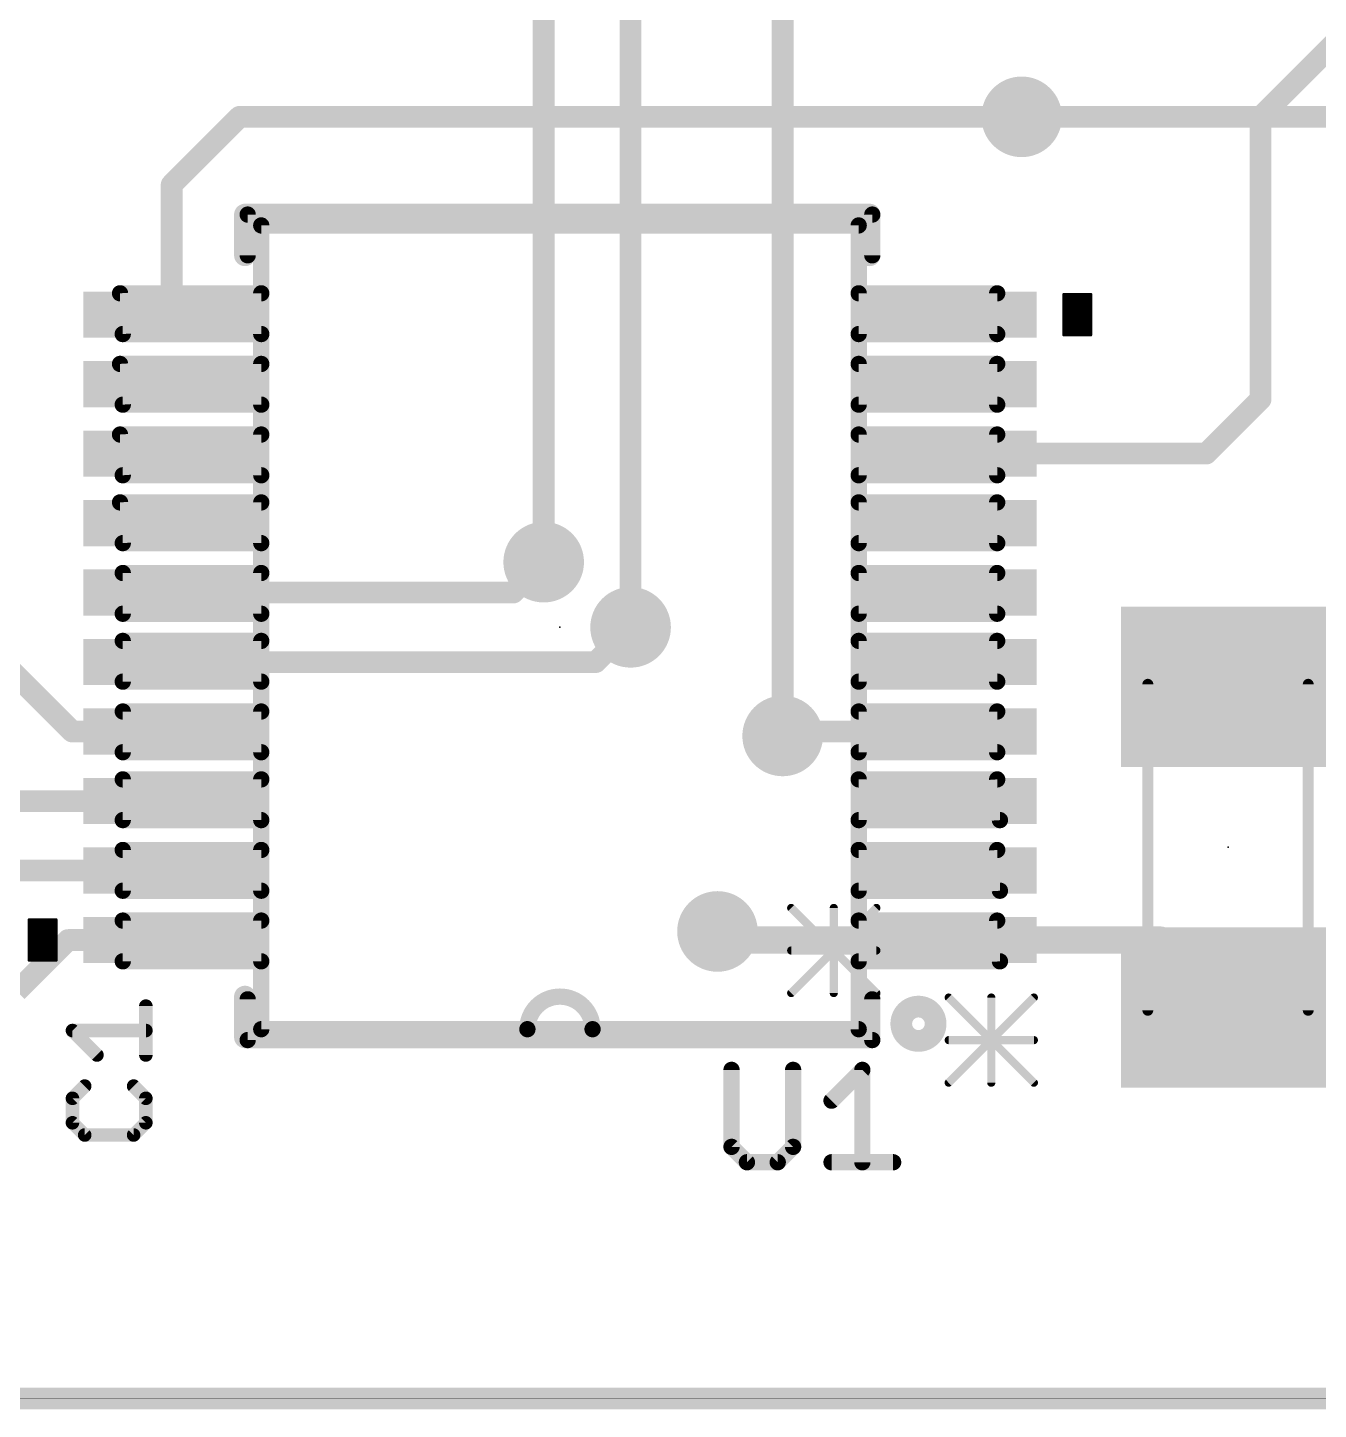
# Model space of a CAD drawing. Extents: x -1.2 to 42.7, y -0.2 to 19.4.
# Drawn here: x 12.24 to 24.31, y -0.1 to 12.82 of the extents above; entities that cross this region are included whole.
import ezdxf

# ---------------------------------------------------------------- set-up
doc = ezdxf.new("R2010")
doc.units = 0
for name, color, linetype in [('1', 12, 'CONTINUOUS'), ('121', 40, 'CONTINUOUS'), ('16', 132, 'CONTINUOUS'), ('18', 122, 'CONTINUOUS'), ('20', 53, 'CONTINUOUS'), ('21', 251, 'CONTINUOUS'), ('23', 53, 'CONTINUOUS'), ('51', 251, 'CONTINUOUS')]:
    doc.layers.add(name, color=color, linetype=linetype)

# ---------------------------------------------------------------- blocks, each defined once
blk = doc.blocks.new('RECT')
blk.add_solid([(-0.5, -0.5), (0.5, -0.5), (-0.5, 0.5), (0.5, 0.5)])
blk = doc.blocks.new('ROUNDV')
at = {"const_width": 0.5}
blk.add_lwpolyline([(0, -0.25, 1), (0, 0.25, 1), (0, -0.25)], format="xyb", dxfattribs=at)

msp = doc.modelspace()

# ---------------------------------------------------------------- linework, layer by layer
at = {"layer": '1'}
for points, const_width in [([(23.7744, 11.9888), (24.4608, 12.6752)], 0.2032), ([(13.589, 11.3538), (14.224, 11.9888)], 0.2032), ([(14.224, 11.9888), (21.5392, 11.9888)], 0.2032), ([(23.7744, 9.3472), (23.7744, 11.9888)], 0.2032), ([(13.589, 10.1386), (13.589, 11.3538)], 0.2032), ([(23.2658, 8.8386), (23.7744, 9.3472)], 0.2032), ([(20.8528, 8.8392), (20.8534, 8.8386)], 0.254), ([(20.8534, 8.8386), (23.2658, 8.8386)], 0.2032), ([(16.7842, 7.5386), (17.0688, 7.8232)], 0.2032), ([(13.589, 7.5386), (16.7842, 7.5386)], 0.2032), ([(17.5566, 6.8886), (17.8816, 7.2136)], 0.2032), ([(13.589, 6.8886), (17.5566, 6.8886)], 0.2032), ([(12.089, 6.8086), (12.659, 6.2386)], 0.2032), ([(13.589, 6.2386), (12.659, 6.2386)], 0.2032), ([(19.345, 6.2386), (19.304, 6.1976)], 0.2032), ([(20.8534, 6.2386), (19.345, 6.2386)], 0.2032), ([(13.589, 5.5886), (9.9562, 5.5886)], 0.2032), ([(13.589, 4.9386), (9.9966, 4.9386)], 0.2032), ([(18.7746, 4.2886), (18.6944, 4.3688)], 0.254), ([(20.8534, 4.2886), (18.7746, 4.2886)], 0.254), ([(20.8534, 4.2886), (22.8372, 4.2886)], 0.254), ([(12.1398, 3.8086), (12.6198, 4.2886)], 0.2032), ([(13.589, 4.2886), (12.6198, 4.2886)], 0.2032), ([(22.8372, 4.2886), (23.4696, 3.6562)], 0.2032), ([(42.5704, 0), (0, 0)], 0.2032)]:
    msp.add_lwpolyline(points, dxfattribs=dict(at, const_width=const_width))
for points, const_width in [([(14.224, 12.0396, 1), (14.224, 11.938)], 0.1016), ([(14.2599, 11.9529, 1), (14.1881, 12.0247)], 0.1016), ([(21.5392, 11.938, 1), (21.5392, 12.0396)], 0.1016), ([(23.8252, 11.9888, 1), (23.7236, 11.9888)], 0.1016), ([(23.7385, 12.0247, 1), (23.8103, 11.9529)], 0.1016), ([(13.6398, 11.3538, 1), (13.5382, 11.3538)], 0.1016), ([(13.5531, 11.3897, 1), (13.6249, 11.3179)], 0.1016), ([(13.5382, 10.1386, 1), (13.6398, 10.1386)], 0.1016), ([(23.8103, 9.3113, 1), (23.7385, 9.3831)], 0.1016), ([(23.7236, 9.3472, 1), (23.8252, 9.3472)], 0.1016), ([(20.8977, 8.8841, 1), (20.8079, 8.7943)], 0.127), ([(20.8085, 8.7937, 1), (20.8983, 8.8835)], 0.127), ([(20.8534, 8.8894, 1), (20.8534, 8.7878)], 0.1016), ([(23.2299, 8.8745, 1), (23.3017, 8.8027)], 0.1016), ([(23.2658, 8.7878, 1), (23.2658, 8.8894)], 0.1016), ([(17.1047, 7.7873, 1), (17.0329, 7.8591)], 0.1016), ([(13.589, 7.5894, 1), (13.589, 7.4878)], 0.1016), ([(16.7842, 7.4878, 1), (16.7842, 7.5894)], 0.1016), ([(16.7483, 7.5745, 1), (16.8201, 7.5027)], 0.1016), ([(17.9175, 7.1777, 1), (17.8457, 7.2495)], 0.1016), ([(13.589, 6.9394, 1), (13.589, 6.8378)], 0.1016), ([(17.5566, 6.8378, 1), (17.5566, 6.9394)], 0.1016), ([(17.5207, 6.9245, 1), (17.5925, 6.8527)], 0.1016), ([(12.659, 6.2894, 1), (12.659, 6.1878)], 0.1016), ([(13.589, 6.1878, 1), (13.589, 6.2894)], 0.1016), ([(19.345, 6.2894, 1), (19.345, 6.1878)], 0.1016), ([(19.3809, 6.2027, 1), (19.3091, 6.2745)], 0.1016), ([(20.8534, 6.1878, 1), (20.8534, 6.2894)], 0.1016), ([(12.6231, 6.2027, 1), (12.6949, 6.2745)], 0.1016), ([(19.2681, 6.2335, 1), (19.3399, 6.1617)], 0.1016), ([(13.589, 5.5378, 1), (13.589, 5.6394)], 0.1016), ([(13.589, 4.8878, 1), (13.589, 4.9894)], 0.1016), ([(18.7393, 4.4137, 1), (18.6495, 4.3239)], 0.127), ([(18.7746, 4.3521, 1), (18.7746, 4.2251)], 0.127), ([(18.7297, 4.2437, 1), (18.8195, 4.3335)], 0.127), ([(20.8534, 4.3521, 1), (20.8534, 4.2251)], 0.127), ([(20.8534, 4.2251, 1), (20.8534, 4.3521)], 0.127), ([(22.8372, 4.2251, 1), (22.8372, 4.3521)], 0.127), ([(12.6198, 4.3394, 1), (12.6198, 4.2378)], 0.1016), ([(12.6557, 4.2527, 1), (12.5839, 4.3245)], 0.1016), ([(13.589, 4.2378, 1), (13.589, 4.3394)], 0.1016), ([(22.8731, 4.3245, 1), (22.8013, 4.2527)], 0.1016), ([(23.4337, 3.6203, 1), (23.5055, 3.6921)], 0.1016)]:
    msp.add_lwpolyline(points, format="xyb", dxfattribs=dict(at, const_width=const_width))
at = {"layer": '121'}
for points, const_width in [([(20.1168, 11.0744), (14.2748, 11.0744)], 0.2032), ([(14.2748, 11.0744), (14.2748, 10.6934)], 0.2032), ([(20.1168, 10.6934), (20.1168, 11.0744)], 0.2032), ([(14.2748, 3.7592), (14.2748, 3.3782)], 0.2032), ([(20.1168, 3.3782), (20.1168, 3.7592)], 0.2032), ([(13.3477, 3.2131), (13.3477, 3.6707)], 0.127), ([(12.8901, 3.2131), (12.6613, 3.4419)], 0.127), ([(12.6613, 3.4419), (13.3477, 3.4419)], 0.127), ([(14.2748, 3.3782), (20.1168, 3.3782)], 0.2032), ([(18.8257, 3.0741), (18.8257, 2.3539)], 0.1524), ([(19.4019, 2.3539), (19.4019, 3.0741)], 0.1524), ([(19.7612, 2.786), (20.0493, 3.0741)], 0.1524), ([(20.0493, 3.0741), (20.0493, 2.2098)], 0.1524), ([(12.7757, 2.9223), (12.6613, 2.8079)], 0.127), ([(13.3477, 2.8079), (13.2333, 2.9223)], 0.127), ([(12.6613, 2.8079), (12.6613, 2.5791)], 0.127), ([(13.3477, 2.5791), (13.3477, 2.8079)], 0.127), ([(12.6613, 2.5791), (12.7757, 2.4647)], 0.127), ([(13.2333, 2.4647), (13.3477, 2.5791)], 0.127), ([(12.7757, 2.4647), (13.2333, 2.4647)], 0.127), ([(18.8257, 2.3539), (18.9697, 2.2098)], 0.1524), ([(19.2579, 2.2098), (19.4019, 2.3539)], 0.1524), ([(18.9697, 2.2098), (19.2579, 2.2098)], 0.1524), ([(19.7612, 2.2098), (20.3374, 2.2098)], 0.1524)]:
    msp.add_lwpolyline(points, dxfattribs=dict(at, const_width=const_width))
for points, const_width in [([(14.2748, 11.1252, 1), (14.2748, 11.0236)], 0.1016), ([(14.3256, 11.0744, 1), (14.224, 11.0744)], 0.1016), ([(20.1676, 11.0744, 1), (20.066, 11.0744)], 0.1016), ([(20.1168, 11.0236, 1), (20.1168, 11.1252)], 0.1016), ([(14.224, 10.6934, 1), (14.3256, 10.6934)], 0.1016), ([(20.066, 10.6934, 1), (20.1676, 10.6934)], 0.1016), ([(14.3256, 3.7592, 1), (14.224, 3.7592)], 0.1016), ([(20.1676, 3.7592, 1), (20.066, 3.7592)], 0.1016), ([(20.574, 3.3446, 1), (20.574, 3.6658, 1), (20.574, 3.3446)], 0.2032), ([(13.3795, 3.6707, 1), (13.316, 3.6707)], 0.0635), ([(12.6613, 3.4736, 1), (12.6613, 3.4101)], 0.0635), ([(12.6838, 3.4643, 1), (12.6389, 3.4194)], 0.0635), ([(13.3477, 3.4101, 1), (13.3477, 3.4736)], 0.0635), ([(14.2748, 3.429, 1), (14.2748, 3.3274)], 0.1016), ([(14.224, 3.3782, 1), (14.3256, 3.3782)], 0.1016), ([(20.066, 3.3782, 1), (20.1676, 3.3782)], 0.1016), ([(20.1168, 3.3274, 1), (20.1168, 3.429)], 0.1016), ([(12.8677, 3.1906, 1), (12.9126, 3.2356)], 0.0635), ([(13.316, 3.2131, 1), (13.3795, 3.2131)], 0.0635), ([(18.8638, 3.0741, 1), (18.7876, 3.0741)], 0.0762), ([(19.44, 3.0741, 1), (19.3638, 3.0741)], 0.0762), ([(20.0874, 3.0741, 1), (20.0112, 3.0741)], 0.0762), ([(20.0763, 3.0472, 1), (20.0224, 3.1011)], 0.0762), ([(12.7982, 2.8998, 1), (12.7533, 2.9447)], 0.0635), ([(13.2558, 2.9447, 1), (13.2109, 2.8998)], 0.0635), ([(12.6931, 2.8079, 1), (12.6296, 2.8079)], 0.0635), ([(12.6389, 2.8303, 1), (12.6838, 2.7854)], 0.0635), ([(13.3795, 2.8079, 1), (13.316, 2.8079)], 0.0635), ([(13.3252, 2.7854, 1), (13.3702, 2.8303)], 0.0635), ([(19.7343, 2.813, 1), (19.7881, 2.7591)], 0.0762), ([(12.6296, 2.5791, 1), (12.6931, 2.5791)], 0.0635), ([(12.6838, 2.6015, 1), (12.6389, 2.5566)], 0.0635), ([(13.316, 2.5791, 1), (13.3795, 2.5791)], 0.0635), ([(13.3702, 2.5566, 1), (13.3252, 2.6015)], 0.0635), ([(12.7757, 2.4964, 1), (12.7757, 2.4329)], 0.0635), ([(12.7533, 2.4422, 1), (12.7982, 2.4871)], 0.0635), ([(13.2109, 2.4871, 1), (13.2558, 2.4422)], 0.0635), ([(13.2333, 2.4329, 1), (13.2333, 2.4964)], 0.0635), ([(18.8526, 2.3808, 1), (18.7987, 2.3269)], 0.0762), ([(18.7876, 2.3539, 1), (18.8638, 2.3539)], 0.0762), ([(19.3638, 2.3539, 1), (19.44, 2.3539)], 0.0762), ([(19.4288, 2.3269, 1), (19.375, 2.3808)], 0.0762), ([(18.9697, 2.2479, 1), (18.9697, 2.1717)], 0.0762), ([(18.9428, 2.1829, 1), (18.9967, 2.2367)], 0.0762), ([(19.2309, 2.2367, 1), (19.2848, 2.1829)], 0.0762), ([(19.2579, 2.1717, 1), (19.2579, 2.2479)], 0.0762), ([(19.7612, 2.2479, 1), (19.7612, 2.1717)], 0.0762), ([(20.0112, 2.2098, 1), (20.0874, 2.2098)], 0.0762), ([(20.3374, 2.1717, 1), (20.3374, 2.2479)], 0.0762)]:
    msp.add_lwpolyline(points, format="xyb", dxfattribs=dict(at, const_width=const_width))
at = {"layer": '16', "const_width": 0.2032}
for points in [[(17.0688, 7.8232), (17.0688, 15.6464)], [(17.8816, 7.2136), (17.8816, 13.9192)], [(19.304, 6.1976), (19.304, 13.8176)], [(21.5392, 11.9888), (31.9024, 11.9888)], [(0, 0), (42.5704, 0)]]:
    msp.add_lwpolyline(points, dxfattribs=at)
at = {"layer": '16', "const_width": 0.1016}
for points in [[(21.5392, 12.0396, 1), (21.5392, 11.938)], [(17.018, 7.8232, 1), (17.1196, 7.8232)], [(17.8308, 7.2136, 1), (17.9324, 7.2136)], [(19.2532, 6.1976, 1), (19.3548, 6.1976)]]:
    msp.add_lwpolyline(points, format="xyb", dxfattribs=at)
at = {"layer": '20', "const_width": 0.001}
msp.add_lwpolyline([(12, 0), (30.5003, 0)], dxfattribs=at)
at = {"layer": '21'}
for points, const_width in [([(20.1422, 11.0744), (14.3002, 11.0744)], 0.1524), ([(14.3002, 11.0744), (14.3002, 10.6934)], 0.1524), ([(20.1422, 10.6934), (20.1422, 11.0744)], 0.1524), ([(22.1869, 10.3291), (21.9329, 10.3291)], 0.0254), ([(21.9329, 10.3291), (21.9329, 9.9481)], 0.0254), ([(22.1869, 9.9481), (22.1869, 10.3291)], 0.0254), ([(21.9329, 10.3124), (22.1869, 10.3124)], 0.0254), ([(21.9329, 10.287), (22.1869, 10.287)], 0.0254), ([(21.9329, 10.2616), (22.1869, 10.2616)], 0.0254), ([(21.9329, 10.2362), (22.1869, 10.2362)], 0.0254), ([(21.9329, 10.2108), (22.1869, 10.2108)], 0.0254), ([(21.9329, 10.1854), (22.1869, 10.1854)], 0.0254), ([(21.9329, 10.16), (22.1869, 10.16)], 0.0254), ([(21.9329, 10.1346), (22.1869, 10.1346)], 0.0254), ([(21.9329, 10.1092), (22.1869, 10.1092)], 0.0254), ([(21.9329, 10.0838), (22.1869, 10.0838)], 0.0254), ([(21.9329, 10.0584), (22.1869, 10.0584)], 0.0254), ([(21.9329, 10.033), (22.1869, 10.033)], 0.0254), ([(21.9329, 10.0076), (22.1869, 10.0076)], 0.0254), ([(21.9329, 9.9822), (22.1869, 9.9822)], 0.0254), ([(21.9329, 9.9568), (22.1869, 9.9568)], 0.0254), ([(21.9329, 9.9481), (22.1869, 9.9481)], 0.0254), ([(12.2555, 4.0981), (12.2555, 4.4791)], 0.0254), ([(12.2555, 4.4791), (12.5095, 4.4791)], 0.0254), ([(12.2555, 4.4704), (12.5095, 4.4704)], 0.0254), ([(12.2555, 4.445), (12.5095, 4.445)], 0.0254), ([(12.2555, 4.4196), (12.5095, 4.4196)], 0.0254), ([(12.2555, 4.3942), (12.5095, 4.3942)], 0.0254), ([(12.5095, 4.4791), (12.5095, 4.0981)], 0.0254), ([(12.2555, 4.3688), (12.5095, 4.3688)], 0.0254), ([(12.2555, 4.3434), (12.5095, 4.3434)], 0.0254), ([(12.2555, 4.318), (12.5095, 4.318)], 0.0254), ([(12.2555, 4.2926), (12.5095, 4.2926)], 0.0254), ([(12.2555, 4.2672), (12.5095, 4.2672)], 0.0254), ([(12.2555, 4.2418), (12.5095, 4.2418)], 0.0254), ([(12.2555, 4.2164), (12.5095, 4.2164)], 0.0254), ([(12.2555, 4.191), (12.5095, 4.191)], 0.0254), ([(12.2555, 4.1656), (12.5095, 4.1656)], 0.0254), ([(12.2555, 4.1402), (12.5095, 4.1402)], 0.0254), ([(12.2555, 4.1148), (12.5095, 4.1148)], 0.0254), ([(12.5095, 4.0981), (12.2555, 4.0981)], 0.0254), ([(14.3002, 3.7338), (14.3002, 3.3528)], 0.1524), ([(20.1422, 3.3528), (20.1422, 3.7338)], 0.1524), ([(21.6535, 2.954), (20.857, 3.7506)], 0.0762), ([(21.6535, 3.7506), (20.857, 2.954)], 0.0762), ([(21.2552, 3.7506), (21.2552, 2.954)], 0.0762), ([(14.3002, 3.3528), (20.1422, 3.3528)], 0.1524), ([(21.6535, 3.3523), (20.857, 3.3523)], 0.0762)]:
    msp.add_lwpolyline(points, dxfattribs=dict(at, const_width=const_width))
for points, const_width in [([(14.3002, 11.1125, 1), (14.3002, 11.0363)], 0.0762), ([(14.3383, 11.0744, 1), (14.2621, 11.0744)], 0.0762), ([(20.1803, 11.0744, 1), (20.1041, 11.0744)], 0.0762), ([(20.1422, 11.0363, 1), (20.1422, 11.1125)], 0.0762), ([(14.2621, 10.6934, 1), (14.3383, 10.6934)], 0.0762), ([(20.1041, 10.6934, 1), (20.1803, 10.6934)], 0.0762), ([(21.9393, 10.3291, 1), (21.9265, 10.3291)], 0.0127), ([(21.9329, 10.3354, 1), (21.9329, 10.3227)], 0.0127), ([(22.1933, 10.3291, 1), (22.1806, 10.3291)], 0.0127), ([(22.1869, 10.3227, 1), (22.1869, 10.3354)], 0.0127), ([(21.9329, 10.3187, 1), (21.9329, 10.3061)], 0.0127), ([(21.9329, 10.2934, 1), (21.9329, 10.2807)], 0.0127), ([(21.9329, 10.2679, 1), (21.9329, 10.2553)], 0.0127), ([(21.9329, 10.2425, 1), (21.9329, 10.2299)], 0.0127), ([(21.9329, 10.2172, 1), (21.9329, 10.2045)], 0.0127), ([(22.1869, 10.3061, 1), (22.1869, 10.3187)], 0.0127), ([(22.1869, 10.2807, 1), (22.1869, 10.2934)], 0.0127), ([(22.1869, 10.2553, 1), (22.1869, 10.2679)], 0.0127), ([(22.1869, 10.2299, 1), (22.1869, 10.2425)], 0.0127), ([(22.1869, 10.2045, 1), (22.1869, 10.2172)], 0.0127), ([(21.9329, 10.1918, 1), (21.9329, 10.1791)], 0.0127), ([(21.9329, 10.1663, 1), (21.9329, 10.1537)], 0.0127), ([(21.9329, 10.141, 1), (21.9329, 10.1283)], 0.0127), ([(21.9329, 10.1156, 1), (21.9329, 10.1029)], 0.0127), ([(21.9329, 10.0901, 1), (21.9329, 10.0775)], 0.0127), ([(22.1869, 10.1791, 1), (22.1869, 10.1918)], 0.0127), ([(22.1869, 10.1537, 1), (22.1869, 10.1663)], 0.0127), ([(22.1869, 10.1283, 1), (22.1869, 10.141)], 0.0127), ([(22.1869, 10.1029, 1), (22.1869, 10.1156)], 0.0127), ([(22.1869, 10.0775, 1), (22.1869, 10.0901)], 0.0127), ([(21.9265, 9.9481, 1), (21.9393, 9.9481)], 0.0127), ([(21.9329, 10.0648, 1), (21.9329, 10.0521)], 0.0127), ([(21.9329, 10.0394, 1), (21.9329, 10.0267)], 0.0127), ([(21.9329, 10.0139, 1), (21.9329, 10.0013)], 0.0127), ([(21.9329, 9.9886, 1), (21.9329, 9.9759)], 0.0127), ([(21.9329, 9.9632, 1), (21.9329, 9.9505)], 0.0127), ([(21.9329, 9.9544, 1), (21.9329, 9.9417)], 0.0127), ([(22.1806, 9.9481, 1), (22.1933, 9.9481)], 0.0127), ([(22.1869, 10.0521, 1), (22.1869, 10.0648)], 0.0127), ([(22.1869, 10.0267, 1), (22.1869, 10.0394)], 0.0127), ([(22.1869, 10.0013, 1), (22.1869, 10.0139)], 0.0127), ([(22.1869, 9.9759, 1), (22.1869, 9.9886)], 0.0127), ([(22.1869, 9.9505, 1), (22.1869, 9.9632)], 0.0127), ([(22.1869, 9.9417, 1), (22.1869, 9.9544)], 0.0127), ([(12.2555, 4.426, 1), (12.2555, 4.4132)], 0.0127), ([(12.2555, 4.4855, 1), (12.2555, 4.4728)], 0.0127), ([(12.2619, 4.4791, 1), (12.2492, 4.4791)], 0.0127), ([(12.2555, 4.4768, 1), (12.2555, 4.4641)], 0.0127), ([(12.2555, 4.4514, 1), (12.2555, 4.4386)], 0.0127), ([(12.2555, 4.4006, 1), (12.2555, 4.3879)], 0.0127), ([(12.5159, 4.4791, 1), (12.5032, 4.4791)], 0.0127), ([(12.5095, 4.4728, 1), (12.5095, 4.4855)], 0.0127), ([(12.5095, 4.4641, 1), (12.5095, 4.4768)], 0.0127), ([(12.5095, 4.4386, 1), (12.5095, 4.4514)], 0.0127), ([(12.5095, 4.4132, 1), (12.5095, 4.426)], 0.0127), ([(12.5095, 4.3879, 1), (12.5095, 4.4006)], 0.0127), ([(12.2555, 4.3752, 1), (12.2555, 4.3624)], 0.0127), ([(12.2555, 4.3498, 1), (12.2555, 4.337)], 0.0127), ([(12.2555, 4.299, 1), (12.2555, 4.2862)], 0.0127), ([(12.2555, 4.2736, 1), (12.2555, 4.2608)], 0.0127), ([(12.2555, 4.3244, 1), (12.2555, 4.3117)], 0.0127), ([(12.5095, 4.3624, 1), (12.5095, 4.3752)], 0.0127), ([(12.5095, 4.337, 1), (12.5095, 4.3498)], 0.0127), ([(12.5095, 4.3117, 1), (12.5095, 4.3244)], 0.0127), ([(12.5095, 4.2862, 1), (12.5095, 4.299)], 0.0127), ([(12.5095, 4.2608, 1), (12.5095, 4.2736)], 0.0127), ([(12.2555, 4.2228, 1), (12.2555, 4.21)], 0.0127), ([(12.2555, 4.1974, 1), (12.2555, 4.1846)], 0.0127), ([(12.2555, 4.1466, 1), (12.2555, 4.1338)], 0.0127), ([(12.2555, 4.2482, 1), (12.2555, 4.2355)], 0.0127), ([(12.2555, 4.172, 1), (12.2555, 4.1593)], 0.0127), ([(12.5095, 4.2355, 1), (12.5095, 4.2482)], 0.0127), ([(12.5095, 4.21, 1), (12.5095, 4.2228)], 0.0127), ([(12.5095, 4.1846, 1), (12.5095, 4.1974)], 0.0127), ([(12.5095, 4.1593, 1), (12.5095, 4.172)], 0.0127), ([(12.5095, 4.1338, 1), (12.5095, 4.1466)], 0.0127), ([(12.2555, 4.1212, 1), (12.2555, 4.1084)], 0.0127), ([(12.2555, 4.1045, 1), (12.2555, 4.0918)], 0.0127), ([(12.2492, 4.0981, 1), (12.2619, 4.0981)], 0.0127), ([(12.5032, 4.0981, 1), (12.5159, 4.0981)], 0.0127), ([(12.5095, 4.1084, 1), (12.5095, 4.1212)], 0.0127), ([(12.5095, 4.0918, 1), (12.5095, 4.1045)], 0.0127), ([(14.3383, 3.7338, 1), (14.2621, 3.7338)], 0.0762), ([(20.1803, 3.7338, 1), (20.1041, 3.7338)], 0.0762), ([(20.8704, 3.764, 1), (20.8435, 3.7371)], 0.0381), ([(21.2743, 3.7506, 1), (21.2362, 3.7506)], 0.0381), ([(21.667, 3.7371, 1), (21.64, 3.764)], 0.0381), ([(14.3002, 3.3909, 1), (14.3002, 3.3147)], 0.0762), ([(14.2621, 3.3528, 1), (14.3383, 3.3528)], 0.0762), ([(20.1041, 3.3528, 1), (20.1803, 3.3528)], 0.0762), ([(20.1422, 3.3147, 1), (20.1422, 3.3909)], 0.0762), ([(20.857, 3.3713, 1), (20.857, 3.3332)], 0.0381), ([(21.6535, 3.3332, 1), (21.6535, 3.3713)], 0.0381), ([(20.8435, 2.9675, 1), (20.8704, 2.9405)], 0.0381), ([(21.2362, 2.954, 1), (21.2743, 2.954)], 0.0381), ([(21.64, 2.9405, 1), (21.667, 2.9675)], 0.0381)]:
    msp.add_lwpolyline(points, format="xyb", dxfattribs=dict(at, const_width=const_width))
at = {"layer": '23'}
for p in [(17.2212, 7.2136), (23.4696, 5.1562)]:
    msp.add_point(p, dxfattribs=at)
at = {"layer": '51'}
for points, const_width in [([(20.0152, 10.9728), (14.4272, 10.9728)], 0.1524), ([(14.4272, 10.9728), (14.4272, 3.4544)], 0.1524), ([(20.0152, 3.4544), (20.0152, 10.9728)], 0.1524), ([(14.4272, 10.3378), (13.1064, 10.3378)], 0.1524), ([(13.1064, 10.3378), (13.1318, 9.9568)], 0.1524), ([(14.4272, 9.9568), (14.4272, 10.3378)], 0.1524), ([(20.0152, 10.3378), (20.0152, 9.9568)], 0.1524), ([(21.3106, 10.3378), (20.0152, 10.3378)], 0.1524), ([(21.3106, 9.9568), (21.3106, 10.3378)], 0.1524), ([(13.1318, 9.9568), (14.4272, 9.9568)], 0.1524), ([(20.0152, 9.9568), (21.3106, 9.9568)], 0.1524), ([(14.4272, 9.6774), (13.1064, 9.6774)], 0.1524), ([(13.1064, 9.6774), (13.1318, 9.2964)], 0.1524), ([(14.4272, 9.2964), (14.4272, 9.6774)], 0.1524), ([(20.0152, 9.6774), (20.0152, 9.2964)], 0.1524), ([(21.3106, 9.6774), (20.0152, 9.6774)], 0.1524), ([(21.3106, 9.2964), (21.3106, 9.6774)], 0.1524), ([(13.1318, 9.2964), (14.4272, 9.2964)], 0.1524), ([(20.0152, 9.2964), (21.3106, 9.2964)], 0.1524), ([(14.4272, 9.017), (13.1064, 9.017)], 0.1524), ([(13.1064, 9.017), (13.1318, 8.636)], 0.1524), ([(14.4272, 8.636), (14.4272, 9.017)], 0.1524), ([(20.0152, 9.017), (20.0152, 8.636)], 0.1524), ([(21.3106, 9.017), (20.0152, 9.017)], 0.1524), ([(21.3106, 8.636), (21.3106, 9.017)], 0.1524), ([(13.1318, 8.636), (14.4272, 8.636)], 0.1524), ([(20.0152, 8.636), (21.3106, 8.636)], 0.1524), ([(14.4272, 8.382), (13.1064, 8.382)], 0.1524), ([(13.1064, 8.382), (13.1318, 8.001)], 0.1524), ([(14.4272, 8.001), (14.4272, 8.382)], 0.1524), ([(20.0152, 8.382), (20.0152, 8.001)], 0.1524), ([(21.3106, 8.382), (20.0152, 8.382)], 0.1524), ([(21.3106, 8.001), (21.3106, 8.382)], 0.1524), ([(13.1318, 8.001), (14.4272, 8.001)], 0.1524), ([(20.0152, 8.001), (21.3106, 8.001)], 0.1524), ([(14.4272, 7.7216), (13.1318, 7.7216)], 0.1524), ([(13.1318, 7.7216), (13.1318, 7.3406)], 0.1524), ([(14.4272, 7.3406), (14.4272, 7.7216)], 0.1524), ([(20.0152, 7.7216), (20.0152, 7.3406)], 0.1524), ([(21.3106, 7.7216), (20.0152, 7.7216)], 0.1524), ([(21.3106, 7.3406), (21.3106, 7.7216)], 0.1524), ([(13.1318, 7.3406), (14.4272, 7.3406)], 0.1524), ([(20.0152, 7.3406), (21.3106, 7.3406)], 0.1524), ([(14.4272, 7.0866), (13.1318, 7.0866)], 0.1524), ([(13.1318, 7.0866), (13.1318, 6.7056)], 0.1524), ([(14.4272, 6.7056), (14.4272, 7.0866)], 0.1524), ([(20.0152, 7.0866), (20.0152, 6.7056)], 0.1524), ([(21.3106, 7.0866), (20.0152, 7.0866)], 0.1524), ([(21.3106, 6.7056), (21.3106, 7.0866)], 0.1524), ([(13.1318, 6.7056), (14.4272, 6.7056)], 0.1524), ([(20.0152, 6.7056), (21.3106, 6.7056)], 0.1524), ([(22.7196, 3.6312), (22.7196, 6.6812)], 0.1016), ([(24.2196, 6.6812), (24.2196, 3.6312)], 0.1016), ([(14.4272, 6.4262), (13.1318, 6.4262)], 0.1524), ([(13.1318, 6.4262), (13.1318, 6.0452)], 0.1524), ([(14.4272, 6.0452), (14.4272, 6.4262)], 0.1524), ([(20.0152, 6.4262), (20.0152, 6.0452)], 0.1524), ([(21.3106, 6.4262), (20.0152, 6.4262)], 0.1524), ([(21.3106, 6.0452), (21.3106, 6.4262)], 0.1524), ([(13.1318, 6.0452), (14.4272, 6.0452)], 0.1524), ([(20.0152, 6.0452), (21.3106, 6.0452)], 0.1524), ([(14.4272, 5.7912), (13.1318, 5.7912)], 0.1524), ([(13.1318, 5.7912), (13.1318, 5.4102)], 0.1524), ([(14.4272, 5.4102), (14.4272, 5.7912)], 0.1524), ([(20.0152, 5.7912), (20.0152, 5.4102)], 0.1524), ([(21.3106, 5.7912), (20.0152, 5.7912)], 0.1524), ([(21.336, 5.4102), (21.3106, 5.7912)], 0.1524), ([(13.1318, 5.4102), (14.4272, 5.4102)], 0.1524), ([(20.0152, 5.4102), (21.336, 5.4102)], 0.1524), ([(14.4272, 5.1308), (13.1318, 5.1308)], 0.1524), ([(13.1318, 5.1308), (13.1318, 4.7498)], 0.1524), ([(14.4272, 4.7498), (14.4272, 5.1308)], 0.1524), ([(20.0152, 5.1308), (20.0152, 4.7498)], 0.1524), ([(21.3106, 5.1308), (20.0152, 5.1308)], 0.1524), ([(21.336, 4.7498), (21.3106, 5.1308)], 0.1524), ([(13.1318, 4.7498), (14.4272, 4.7498)], 0.1524), ([(20.0152, 4.7498), (21.336, 4.7498)], 0.1524), ([(14.4272, 4.4704), (13.1318, 4.4704)], 0.1524), ([(13.1318, 4.4704), (13.1318, 4.0894)], 0.1524), ([(14.4272, 4.0894), (14.4272, 4.4704)], 0.1524), ([(20.1803, 3.7922), (19.3838, 4.5888)], 0.0762), ([(20.1803, 4.5888), (19.3838, 3.7922)], 0.0762), ([(19.782, 4.5888), (19.782, 3.7922)], 0.0762), ([(20.0152, 4.4704), (20.0152, 4.0894)], 0.1524), ([(21.3106, 4.4704), (20.0152, 4.4704)], 0.1524), ([(21.336, 4.0894), (21.3106, 4.4704)], 0.1524), ([(13.1318, 4.0894), (14.4272, 4.0894)], 0.1524), ([(20.1803, 4.1905), (19.3838, 4.1905)], 0.0762), ([(20.0152, 4.0894), (21.336, 4.0894)], 0.1524), ([(14.4272, 3.4544), (16.9164, 3.4544)], 0.1524), ([(16.9164, 3.4544), (17.526, 3.4544)], 0.1524), ([(17.526, 3.4544), (20.0152, 3.4544)], 0.1524)]:
    msp.add_lwpolyline(points, dxfattribs=dict(at, const_width=const_width))
for points, const_width in [([(14.4272, 11.0109, 1), (14.4272, 10.9347)], 0.0762), ([(14.4653, 10.9728, 1), (14.3891, 10.9728)], 0.0762), ([(20.0533, 10.9728, 1), (19.9771, 10.9728)], 0.0762), ([(20.0152, 10.9347, 1), (20.0152, 11.0109)], 0.0762), ([(13.1064, 10.3759, 1), (13.1064, 10.2997)], 0.0762), ([(13.1444, 10.3403, 1), (13.0684, 10.3353)], 0.0762), ([(14.4653, 10.3378, 1), (14.3891, 10.3378)], 0.0762), ([(14.4272, 10.2997, 1), (14.4272, 10.3759)], 0.0762), ([(20.0533, 10.3378, 1), (19.9771, 10.3378)], 0.0762), ([(20.0152, 10.3759, 1), (20.0152, 10.2997)], 0.0762), ([(21.3487, 10.3378, 1), (21.2725, 10.3378)], 0.0762), ([(21.3106, 10.2997, 1), (21.3106, 10.3759)], 0.0762), ([(13.1318, 9.9949, 1), (13.1318, 9.9187)], 0.0762), ([(13.0938, 9.9543, 1), (13.1698, 9.9593)], 0.0762), ([(14.3891, 9.9568, 1), (14.4653, 9.9568)], 0.0762), ([(14.4272, 9.9187, 1), (14.4272, 9.9949)], 0.0762), ([(20.0152, 9.9949, 1), (20.0152, 9.9187)], 0.0762), ([(19.9771, 9.9568, 1), (20.0533, 9.9568)], 0.0762), ([(21.2725, 9.9568, 1), (21.3487, 9.9568)], 0.0762), ([(21.3106, 9.9187, 1), (21.3106, 9.9949)], 0.0762), ([(13.1064, 9.7155, 1), (13.1064, 9.6393)], 0.0762), ([(13.1444, 9.6799, 1), (13.0684, 9.6749)], 0.0762), ([(14.4653, 9.6774, 1), (14.3891, 9.6774)], 0.0762), ([(14.4272, 9.6393, 1), (14.4272, 9.7155)], 0.0762), ([(20.0533, 9.6774, 1), (19.9771, 9.6774)], 0.0762), ([(20.0152, 9.7155, 1), (20.0152, 9.6393)], 0.0762), ([(21.3487, 9.6774, 1), (21.2725, 9.6774)], 0.0762), ([(21.3106, 9.6393, 1), (21.3106, 9.7155)], 0.0762), ([(13.1318, 9.3345, 1), (13.1318, 9.2583)], 0.0762), ([(13.0938, 9.2939, 1), (13.1698, 9.2989)], 0.0762), ([(14.3891, 9.2964, 1), (14.4653, 9.2964)], 0.0762), ([(14.4272, 9.2583, 1), (14.4272, 9.3345)], 0.0762), ([(20.0152, 9.3345, 1), (20.0152, 9.2583)], 0.0762), ([(19.9771, 9.2964, 1), (20.0533, 9.2964)], 0.0762), ([(21.2725, 9.2964, 1), (21.3487, 9.2964)], 0.0762), ([(21.3106, 9.2583, 1), (21.3106, 9.3345)], 0.0762), ([(13.1064, 9.0551, 1), (13.1064, 8.9789)], 0.0762), ([(13.1444, 9.0195, 1), (13.0684, 9.0145)], 0.0762), ([(14.4653, 9.017, 1), (14.3891, 9.017)], 0.0762), ([(14.4272, 8.9789, 1), (14.4272, 9.0551)], 0.0762), ([(20.0533, 9.017, 1), (19.9771, 9.017)], 0.0762), ([(20.0152, 9.0551, 1), (20.0152, 8.9789)], 0.0762), ([(21.3487, 9.017, 1), (21.2725, 9.017)], 0.0762), ([(21.3106, 8.9789, 1), (21.3106, 9.0551)], 0.0762), ([(13.1318, 8.6741, 1), (13.1318, 8.5979)], 0.0762), ([(13.0938, 8.6335, 1), (13.1698, 8.6385)], 0.0762), ([(14.3891, 8.636, 1), (14.4653, 8.636)], 0.0762), ([(14.4272, 8.5979, 1), (14.4272, 8.6741)], 0.0762), ([(20.0152, 8.6741, 1), (20.0152, 8.5979)], 0.0762), ([(19.9771, 8.636, 1), (20.0533, 8.636)], 0.0762), ([(21.2725, 8.636, 1), (21.3487, 8.636)], 0.0762), ([(21.3106, 8.5979, 1), (21.3106, 8.6741)], 0.0762), ([(13.1064, 8.4201, 1), (13.1064, 8.3439)], 0.0762), ([(13.1444, 8.3845, 1), (13.0684, 8.3795)], 0.0762), ([(14.4653, 8.382, 1), (14.3891, 8.382)], 0.0762), ([(14.4272, 8.3439, 1), (14.4272, 8.4201)], 0.0762), ([(20.0533, 8.382, 1), (19.9771, 8.382)], 0.0762), ([(20.0152, 8.4201, 1), (20.0152, 8.3439)], 0.0762), ([(21.3487, 8.382, 1), (21.2725, 8.382)], 0.0762), ([(21.3106, 8.3439, 1), (21.3106, 8.4201)], 0.0762), ([(13.1318, 8.0391, 1), (13.1318, 7.9629)], 0.0762), ([(13.0938, 7.9985, 1), (13.1698, 8.0035)], 0.0762), ([(14.3891, 8.001, 1), (14.4653, 8.001)], 0.0762), ([(14.4272, 7.9629, 1), (14.4272, 8.0391)], 0.0762), ([(20.0152, 8.0391, 1), (20.0152, 7.9629)], 0.0762), ([(19.9771, 8.001, 1), (20.0533, 8.001)], 0.0762), ([(21.2725, 8.001, 1), (21.3487, 8.001)], 0.0762), ([(21.3106, 7.9629, 1), (21.3106, 8.0391)], 0.0762), ([(13.1318, 7.7597, 1), (13.1318, 7.6835)], 0.0762), ([(13.1699, 7.7216, 1), (13.0937, 7.7216)], 0.0762), ([(14.4653, 7.7216, 1), (14.3891, 7.7216)], 0.0762), ([(14.4272, 7.6835, 1), (14.4272, 7.7597)], 0.0762), ([(20.0533, 7.7216, 1), (19.9771, 7.7216)], 0.0762), ([(20.0152, 7.7597, 1), (20.0152, 7.6835)], 0.0762), ([(21.3487, 7.7216, 1), (21.2725, 7.7216)], 0.0762), ([(21.3106, 7.6835, 1), (21.3106, 7.7597)], 0.0762), ([(13.1318, 7.3787, 1), (13.1318, 7.3025)], 0.0762), ([(13.0937, 7.3406, 1), (13.1699, 7.3406)], 0.0762), ([(14.3891, 7.3406, 1), (14.4653, 7.3406)], 0.0762), ([(14.4272, 7.3025, 1), (14.4272, 7.3787)], 0.0762), ([(20.0152, 7.3787, 1), (20.0152, 7.3025)], 0.0762), ([(19.9771, 7.3406, 1), (20.0533, 7.3406)], 0.0762), ([(21.2725, 7.3406, 1), (21.3487, 7.3406)], 0.0762), ([(21.3106, 7.3025, 1), (21.3106, 7.3787)], 0.0762), ([(13.1318, 7.1247, 1), (13.1318, 7.0485)], 0.0762), ([(13.1699, 7.0866, 1), (13.0937, 7.0866)], 0.0762), ([(14.4653, 7.0866, 1), (14.3891, 7.0866)], 0.0762), ([(14.4272, 7.0485, 1), (14.4272, 7.1247)], 0.0762), ([(20.0533, 7.0866, 1), (19.9771, 7.0866)], 0.0762), ([(20.0152, 7.1247, 1), (20.0152, 7.0485)], 0.0762), ([(21.3487, 7.0866, 1), (21.2725, 7.0866)], 0.0762), ([(21.3106, 7.0485, 1), (21.3106, 7.1247)], 0.0762), ([(13.1318, 6.7437, 1), (13.1318, 6.6675)], 0.0762), ([(13.0937, 6.7056, 1), (13.1699, 6.7056)], 0.0762), ([(14.3891, 6.7056, 1), (14.4653, 6.7056)], 0.0762), ([(14.4272, 6.6675, 1), (14.4272, 6.7437)], 0.0762), ([(20.0152, 6.7437, 1), (20.0152, 6.6675)], 0.0762), ([(19.9771, 6.7056, 1), (20.0533, 6.7056)], 0.0762), ([(21.2725, 6.7056, 1), (21.3487, 6.7056)], 0.0762), ([(21.3106, 6.6675, 1), (21.3106, 6.7437)], 0.0762), ([(22.745, 6.6812, 1), (22.6942, 6.6812)], 0.0508), ([(24.245, 6.6812, 1), (24.1942, 6.6812)], 0.0508), ([(13.1318, 6.4643, 1), (13.1318, 6.3881)], 0.0762), ([(13.1699, 6.4262, 1), (13.0937, 6.4262)], 0.0762), ([(14.4653, 6.4262, 1), (14.3891, 6.4262)], 0.0762), ([(14.4272, 6.3881, 1), (14.4272, 6.4643)], 0.0762), ([(20.0533, 6.4262, 1), (19.9771, 6.4262)], 0.0762), ([(20.0152, 6.4643, 1), (20.0152, 6.3881)], 0.0762), ([(21.3487, 6.4262, 1), (21.2725, 6.4262)], 0.0762), ([(21.3106, 6.3881, 1), (21.3106, 6.4643)], 0.0762), ([(13.1318, 6.0833, 1), (13.1318, 6.0071)], 0.0762), ([(13.0937, 6.0452, 1), (13.1699, 6.0452)], 0.0762), ([(14.3891, 6.0452, 1), (14.4653, 6.0452)], 0.0762), ([(14.4272, 6.0071, 1), (14.4272, 6.0833)], 0.0762), ([(20.0152, 6.0833, 1), (20.0152, 6.0071)], 0.0762), ([(19.9771, 6.0452, 1), (20.0533, 6.0452)], 0.0762), ([(21.2725, 6.0452, 1), (21.3487, 6.0452)], 0.0762), ([(21.3106, 6.0071, 1), (21.3106, 6.0833)], 0.0762), ([(13.1318, 5.8293, 1), (13.1318, 5.7531)], 0.0762), ([(13.1699, 5.7912, 1), (13.0937, 5.7912)], 0.0762), ([(14.4653, 5.7912, 1), (14.3891, 5.7912)], 0.0762), ([(14.4272, 5.7531, 1), (14.4272, 5.8293)], 0.0762), ([(20.0533, 5.7912, 1), (19.9771, 5.7912)], 0.0762), ([(20.0152, 5.8293, 1), (20.0152, 5.7531)], 0.0762), ([(21.3486, 5.7937, 1), (21.2726, 5.7887)], 0.0762), ([(21.3106, 5.7531, 1), (21.3106, 5.8293)], 0.0762), ([(13.1318, 5.4483, 1), (13.1318, 5.3721)], 0.0762), ([(13.0937, 5.4102, 1), (13.1699, 5.4102)], 0.0762), ([(14.3891, 5.4102, 1), (14.4653, 5.4102)], 0.0762), ([(14.4272, 5.3721, 1), (14.4272, 5.4483)], 0.0762), ([(20.0152, 5.4483, 1), (20.0152, 5.3721)], 0.0762), ([(19.9771, 5.4102, 1), (20.0533, 5.4102)], 0.0762), ([(21.298, 5.4077, 1), (21.374, 5.4127)], 0.0762), ([(21.336, 5.3721, 1), (21.336, 5.4483)], 0.0762), ([(13.1318, 5.1689, 1), (13.1318, 5.0927)], 0.0762), ([(13.1699, 5.1308, 1), (13.0937, 5.1308)], 0.0762), ([(14.4653, 5.1308, 1), (14.3891, 5.1308)], 0.0762), ([(14.4272, 5.0927, 1), (14.4272, 5.1689)], 0.0762), ([(20.0533, 5.1308, 1), (19.9771, 5.1308)], 0.0762), ([(20.0152, 5.1689, 1), (20.0152, 5.0927)], 0.0762), ([(21.3486, 5.1333, 1), (21.2726, 5.1283)], 0.0762), ([(21.3106, 5.0927, 1), (21.3106, 5.1689)], 0.0762), ([(13.1318, 4.7879, 1), (13.1318, 4.7117)], 0.0762), ([(13.0937, 4.7498, 1), (13.1699, 4.7498)], 0.0762), ([(14.3891, 4.7498, 1), (14.4653, 4.7498)], 0.0762), ([(14.4272, 4.7117, 1), (14.4272, 4.7879)], 0.0762), ([(20.0152, 4.7879, 1), (20.0152, 4.7117)], 0.0762), ([(19.9771, 4.7498, 1), (20.0533, 4.7498)], 0.0762), ([(21.298, 4.7473, 1), (21.374, 4.7523)], 0.0762), ([(21.336, 4.7117, 1), (21.336, 4.7879)], 0.0762), ([(13.1318, 4.5085, 1), (13.1318, 4.4323)], 0.0762), ([(13.1699, 4.4704, 1), (13.0937, 4.4704)], 0.0762), ([(14.4653, 4.4704, 1), (14.3891, 4.4704)], 0.0762), ([(14.4272, 4.4323, 1), (14.4272, 4.5085)], 0.0762), ([(19.3972, 4.6022, 1), (19.3703, 4.5753)], 0.0381), ([(19.8011, 4.5888, 1), (19.763, 4.5888)], 0.0381), ([(20.0533, 4.4704, 1), (19.9771, 4.4704)], 0.0762), ([(20.0152, 4.5085, 1), (20.0152, 4.4323)], 0.0762), ([(20.1938, 4.5753, 1), (20.1668, 4.6022)], 0.0381), ([(21.3486, 4.4729, 1), (21.2726, 4.4679)], 0.0762), ([(21.3106, 4.4323, 1), (21.3106, 4.5085)], 0.0762), ([(13.1318, 4.1275, 1), (13.1318, 4.0513)], 0.0762), ([(14.4272, 4.0513, 1), (14.4272, 4.1275)], 0.0762), ([(19.3838, 4.2095, 1), (19.3838, 4.1714)], 0.0381), ([(20.0152, 4.1275, 1), (20.0152, 4.0513)], 0.0762), ([(20.1803, 4.1714, 1), (20.1803, 4.2095)], 0.0381), ([(21.336, 4.0513, 1), (21.336, 4.1275)], 0.0762), ([(13.0937, 4.0894, 1), (13.1699, 4.0894)], 0.0762), ([(14.3891, 4.0894, 1), (14.4653, 4.0894)], 0.0762), ([(19.9771, 4.0894, 1), (20.0533, 4.0894)], 0.0762), ([(21.298, 4.0869, 1), (21.374, 4.0919)], 0.0762), ([(17.526, 3.4544, 1), (16.9164, 3.4544)], 0.1524), ([(19.3703, 3.8057, 1), (19.3972, 3.7787)], 0.0381), ([(19.763, 3.7922, 1), (19.8011, 3.7922)], 0.0381), ([(20.1668, 3.7787, 1), (20.1938, 3.8057)], 0.0381), ([(22.6942, 3.6312, 1), (22.745, 3.6312)], 0.0508), ([(24.1942, 3.6312, 1), (24.245, 3.6312)], 0.0508), ([(14.4272, 3.4925, 1), (14.4272, 3.4163)], 0.0762), ([(14.3891, 3.4544, 1), (14.4653, 3.4544)], 0.0762), ([(16.9164, 3.4925, 1), (16.9164, 3.4163)], 0.0762), ([(16.8783, 3.4544, 1), (16.9545, 3.4544)], 0.0762), ([(16.9164, 3.4163, 1), (16.9164, 3.4925)], 0.0762), ([(17.526, 3.4925, 1), (17.526, 3.4163)], 0.0762), ([(17.4879, 3.4544, 1), (17.5641, 3.4544)], 0.0762), ([(17.526, 3.4163, 1), (17.526, 3.4925)], 0.0762), ([(19.9771, 3.4544, 1), (20.0533, 3.4544)], 0.0762), ([(20.0152, 3.4163, 1), (20.0152, 3.4925)], 0.0762)]:
    msp.add_lwpolyline(points, format="xyb", dxfattribs=dict(at, const_width=const_width))

# ---------------------------------------------------------------- block references
at = {"layer": '1'}
for p, xscale, yscale, rotation in [((13.589, 10.1386), 1.651, 0.4318, 180), ((20.8534, 10.1386), 1.651, 0.4318, 180), ((13.589, 9.4886), 1.651, 0.4318, 180), ((20.8534, 9.4886), 1.651, 0.4318, 180), ((13.589, 8.8386), 1.651, 0.4318, 180), ((20.8534, 8.8386), 1.651, 0.4318, 180), ((13.589, 8.1886), 1.651, 0.4318, 180), ((20.8534, 8.1886), 1.651, 0.4318, 180), ((13.589, 7.5386), 1.651, 0.4318, 180), ((20.8534, 7.5386), 1.651, 0.4318, 180), ((23.4696, 6.6562), 1.5, 2, 90), ((13.589, 6.8886), 1.651, 0.4318, 180), ((20.8534, 6.8886), 1.651, 0.4318, 180), ((13.589, 6.2386), 1.651, 0.4318, 180), ((20.8534, 6.2386), 1.651, 0.4318, 180), ((13.589, 5.5886), 1.651, 0.4318, 180), ((20.8534, 5.5886), 1.651, 0.4318, 180), ((13.589, 4.9386), 1.651, 0.4318, 180), ((20.8534, 4.9386), 1.651, 0.4318, 180), ((13.589, 4.2886), 1.651, 0.4318, 180), ((20.8534, 4.2886), 1.651, 0.4318, 180), ((23.4696, 3.6562), 1.5, 2, 90)]:
    msp.add_blockref('RECT', p, dxfattribs=dict(at, xscale=xscale, yscale=yscale, rotation=rotation))
at = {"layer": '18', "xscale": 0.754, "yscale": 0.754}
for p in [(21.5392, 11.9888), (21.5392, 11.9888), (17.0688, 7.8232), (17.0688, 7.8232), (17.8816, 7.2136), (17.8816, 7.2136), (19.304, 6.1976), (19.304, 6.1976), (18.6944, 4.3688), (18.6944, 4.3688)]:
    msp.add_blockref('ROUNDV', p, dxfattribs=at)
at = {"layer": '51', "xscale": 0.5, "yscale": 1.6, "rotation": 90}
for p in [(23.4696, 6.5062), (23.4696, 3.8062)]:
    msp.add_blockref('RECT', p, dxfattribs=at)

doc.saveas('drawing.dxf')
